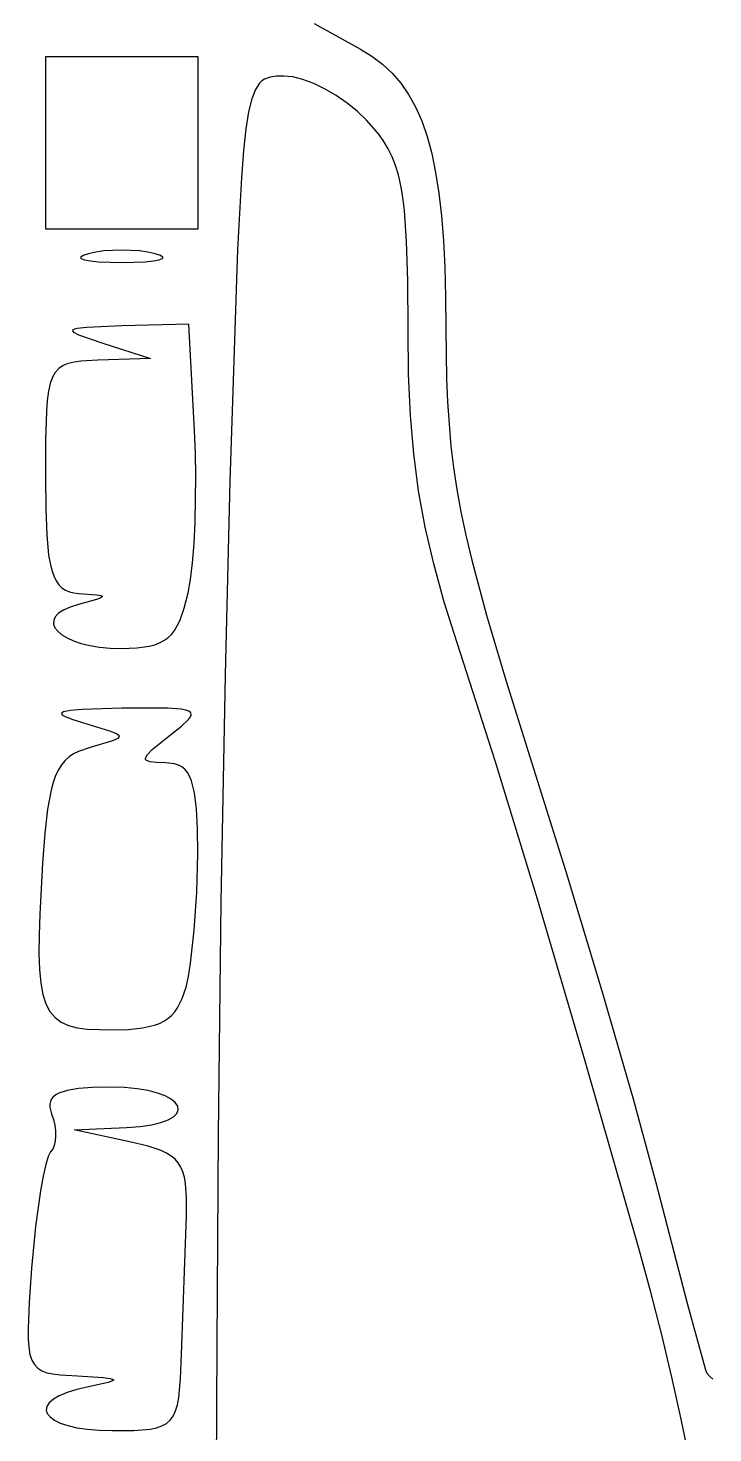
# Model space of a CAD drawing. Header units: millimetres. Extents: x -4.58 to 1.11, y 0.34 to 8.32.
# Drawn here: x -0.477 to -0.078, y 2.454 to 3.272 of the extents above; entities that cross this region are included whole.
import ezdxf

# ---------------------------------------------------------------- set-up
doc = ezdxf.new("R2010")
doc.units = ezdxf.units.MM

msp = doc.modelspace()

# ---------------------------------------------------------------- linework, layer by layer
at = {"flags": 128}
for points in [[(-0.31025, 3.275056), (-0.283333, 3.260014), (-0.276619, 3.255928), (-0.270472, 3.25132), (-0.264875, 3.24613), (-0.259809, 3.240294), (-0.255254, 3.233752), (-0.251191, 3.226442), (-0.247603, 3.218301), (-0.244469, 3.209267), (-0.241771, 3.19928), (-0.23949, 3.188277), (-0.237607, 3.176196), (-0.236103, 3.162975), (-0.234959, 3.148553), (-0.234157, 3.132867), (-0.233677, 3.115856), (-0.2335, 3.097458), (-0.233084, 3.06809), (-0.23254, 3.05461), (-0.231714, 3.041644), (-0.230566, 3.028976), (-0.229052, 3.01639), (-0.22713, 3.00367), (-0.224757, 2.990599), (-0.221891, 2.976961), (-0.218491, 2.96254), (-0.209914, 2.930484), (-0.198688, 2.8927), (-0.184472, 2.847458), (-0.163573, 2.78059), (-0.142809, 2.711646), (-0.124582, 2.648743), (-0.111292, 2.6), (-0.092783, 2.528993), (-0.082431, 2.490903), (-0.081534, 2.488944), (-0.08009, 2.487168), (-0.078064, 2.48557)], [(-0.377778, 3.205556), (-0.377778, 3.255556), (-0.422222, 3.255556), (-0.466667, 3.255556), (-0.466667, 3.205556), (-0.466667, 3.155556), (-0.422222, 3.155556), (-0.377778, 3.155556), (-0.377778, 3.205556)], [(-0.091493, 2.437963), (-0.096472, 2.462231), (-0.101923, 2.486696), (-0.107846, 2.511343), (-0.114239, 2.536153), (-0.121097, 2.561111), (-0.152521, 2.670776), (-0.18029, 2.765026), (-0.204931, 2.845617), (-0.226972, 2.914306), (-0.234469, 2.938116), (-0.240649, 2.960401), (-0.245611, 2.981783), (-0.249451, 3.002884), (-0.252268, 3.024326), (-0.25416, 3.046733), (-0.255223, 3.070727), (-0.255556, 3.096931), (-0.255734, 3.125179), (-0.256382, 3.147986), (-0.257672, 3.166212), (-0.25861, 3.173876), (-0.259773, 3.180717), (-0.261181, 3.186843), (-0.262856, 3.192361), (-0.26482, 3.197378), (-0.267093, 3.202003), (-0.269697, 3.206342), (-0.272653, 3.210503), (-0.279708, 3.218722), (-0.285056, 3.223887), (-0.290996, 3.228706), (-0.297333, 3.233074), (-0.303866, 3.236885), (-0.310399, 3.240034), (-0.316734, 3.242414), (-0.322671, 3.243919), (-0.328014, 3.244444), (-0.332211, 3.24435), (-0.335904, 3.243846), (-0.339138, 3.242601), (-0.340596, 3.241598), (-0.341956, 3.240285), (-0.344402, 3.236565), (-0.34652, 3.231111), (-0.348354, 3.223591), (-0.349948, 3.213675), (-0.351345, 3.201032), (-0.35259, 3.185329), (-0.354799, 3.143423), (-0.359319, 3.008333), (-0.362125, 2.895614), (-0.364479, 2.763247), (-0.366136, 2.627728), (-0.366847, 2.505556), (-0.36749, 2.395619)], [(-0.402778, 3.140986), (-0.407081, 3.141902), (-0.411862, 3.142556), (-0.422222, 3.14308), (-0.432582, 3.142556), (-0.437364, 3.141902), (-0.441667, 3.140986), (-0.444779, 3.139966), (-0.446148, 3.139014), (-0.446204, 3.13857), (-0.445854, 3.138151), (-0.443976, 3.137398), (-0.440594, 3.136775), (-0.435788, 3.136304), (-0.422222, 3.135903), (-0.408657, 3.136304), (-0.403851, 3.136775), (-0.400469, 3.137398), (-0.398591, 3.138151), (-0.398241, 3.13857), (-0.398296, 3.139014), (-0.399666, 3.139966), (-0.402778, 3.140986)], [(-0.383528, 2.943542), (-0.382166, 2.951325), (-0.38103, 2.961033), (-0.380134, 2.972277), (-0.379495, 2.98467), (-0.379045, 3.011354), (-0.379267, 3.02487), (-0.379806, 3.037986), (-0.383208, 3.1), (-0.422153, 3.098889), (-0.442566, 3.098045), (-0.448121, 3.097429), (-0.449779, 3.097034), (-0.450707, 3.096566), (-0.450917, 3.096014), (-0.450422, 3.095368), (-0.447366, 3.093748), (-0.433333, 3.088889), (-0.405556, 3.079986), (-0.436111, 3.078875), (-0.445985, 3.078324), (-0.450004, 3.077798), (-0.453465, 3.076982), (-0.456411, 3.075785), (-0.458883, 3.074114), (-0.460923, 3.071877), (-0.462571, 3.068983), (-0.46387, 3.065339), (-0.464861, 3.060853), (-0.465586, 3.055433), (-0.466086, 3.048988), (-0.466577, 3.032653), (-0.466667, 3.011111), (-0.466496, 2.992272), (-0.465908, 2.977188), (-0.464788, 2.965458), (-0.463993, 2.960727), (-0.463023, 2.956684), (-0.461862, 2.95328), (-0.460497, 2.950466), (-0.458914, 2.94819), (-0.457098, 2.946404), (-0.455035, 2.945057), (-0.452711, 2.9441), (-0.450112, 2.943481), (-0.447222, 2.943153), (-0.43689, 2.942316), (-0.434313, 2.941864), (-0.433464, 2.941306), (-0.434342, 2.940578), (-0.436951, 2.939618), (-0.447361, 2.93675), (-0.452287, 2.93521), (-0.456159, 2.933467), (-0.459019, 2.931563), (-0.460905, 2.929539), (-0.46186, 2.927437), (-0.461924, 2.925299), (-0.461136, 2.923167), (-0.459538, 2.921082), (-0.45717, 2.919086), (-0.454073, 2.91722), (-0.450287, 2.915527), (-0.445853, 2.914049), (-0.440811, 2.912826), (-0.435202, 2.911901), (-0.429066, 2.911316), (-0.422444, 2.911111), (-0.413519, 2.911413), (-0.406176, 2.912434), (-0.403032, 2.91327), (-0.400204, 2.914352), (-0.397666, 2.915702), (-0.395392, 2.917342), (-0.393356, 2.919294), (-0.39153, 2.92158), (-0.389888, 2.924222), (-0.388405, 2.927242), (-0.385808, 2.934504), (-0.383528, 2.943542)], [(-0.384778, 2.713889), (-0.38343, 2.719988), (-0.382167, 2.72776), (-0.380005, 2.747049), (-0.378518, 2.769201), (-0.377931, 2.791667), (-0.378079, 2.806053), (-0.378677, 2.81772), (-0.379811, 2.826914), (-0.381568, 2.833884), (-0.382707, 2.836611), (-0.384035, 2.838874), (-0.385562, 2.840705), (-0.3873, 2.842133), (-0.389258, 2.843191), (-0.391449, 2.843908), (-0.396569, 2.844444), (-0.401927, 2.844562), (-0.405694, 2.844992), (-0.407851, 2.845854), (-0.40832, 2.846483), (-0.408378, 2.847264), (-0.407256, 2.849341), (-0.404464, 2.852202), (-0.393792, 2.86075), (-0.38738, 2.865782), (-0.383298, 2.869649), (-0.382212, 2.87119), (-0.381805, 2.872493), (-0.382109, 2.873575), (-0.383158, 2.874455), (-0.384983, 2.875149), (-0.387617, 2.875676), (-0.395442, 2.876297), (-0.422222, 2.876306), (-0.445222, 2.875577), (-0.452137, 2.874944), (-0.456115, 2.874085), (-0.45703, 2.87356), (-0.457245, 2.872966), (-0.45677, 2.872299), (-0.455617, 2.871554), (-0.45132, 2.869812), (-0.444444, 2.867708), (-0.429278, 2.86315), (-0.425345, 2.861494), (-0.424274, 2.860756), (-0.423792, 2.860054), (-0.423894, 2.859368), (-0.424577, 2.858681), (-0.427659, 2.857226), (-0.440556, 2.853472), (-0.447389, 2.851143), (-0.450307, 2.849663), (-0.452921, 2.847902), (-0.455252, 2.845809), (-0.457322, 2.843333), (-0.459151, 2.840421), (-0.460762, 2.837023), (-0.462175, 2.833085), (-0.463413, 2.828557), (-0.465444, 2.817521), (-0.467028, 2.803501), (-0.468333, 2.786083), (-0.469983, 2.756302), (-0.470382, 2.743998), (-0.470438, 2.733274), (-0.470106, 2.724023), (-0.469343, 2.71614), (-0.468104, 2.709515), (-0.466345, 2.704043), (-0.464023, 2.699616), (-0.461092, 2.696127), (-0.457509, 2.693469), (-0.45323, 2.691535), (-0.44821, 2.690216), (-0.442405, 2.689407), (-0.428264, 2.688889), (-0.418356, 2.689162), (-0.410077, 2.690047), (-0.403251, 2.691646), (-0.400328, 2.692745), (-0.397703, 2.694061), (-0.395354, 2.695605), (-0.393258, 2.697391), (-0.391393, 2.699431), (-0.389738, 2.701738), (-0.38697, 2.707204), (-0.384778, 2.713889)], [(-0.387375, 2.5), (-0.384597, 2.580444), (-0.384467, 2.591062), (-0.385055, 2.599562), (-0.385691, 2.603115), (-0.386594, 2.606255), (-0.387792, 2.609022), (-0.389314, 2.611455), (-0.391191, 2.613592), (-0.39345, 2.615474), (-0.39612, 2.617138), (-0.399232, 2.618624), (-0.406894, 2.621219), (-0.416667, 2.623569), (-0.45, 2.630694), (-0.419444, 2.632014), (-0.41152, 2.632601), (-0.404846, 2.633588), (-0.399396, 2.634914), (-0.395148, 2.636518), (-0.392076, 2.638342), (-0.390157, 2.640323), (-0.389365, 2.642402), (-0.389677, 2.644519), (-0.391068, 2.646613), (-0.393514, 2.648623), (-0.39699, 2.65049), (-0.401472, 2.652153), (-0.406935, 2.653551), (-0.413356, 2.654624), (-0.42071, 2.655313), (-0.428972, 2.655556), (-0.439177, 2.655361), (-0.447499, 2.65475), (-0.454031, 2.653679), (-0.458865, 2.652108), (-0.460674, 2.651121), (-0.462093, 2.649993), (-0.463134, 2.648719), (-0.463808, 2.647294), (-0.464127, 2.645712), (-0.464103, 2.643968), (-0.463069, 2.639972), (-0.462001, 2.636709), (-0.461262, 2.633406), (-0.46085, 2.630154), (-0.460764, 2.627045), (-0.461, 2.624169), (-0.461558, 2.621617), (-0.462433, 2.619479), (-0.463625, 2.617847), (-0.465031, 2.615284), (-0.466523, 2.610478), (-0.468053, 2.603707), (-0.469576, 2.595248), (-0.472422, 2.57438), (-0.474694, 2.550097), (-0.476101, 2.530093), (-0.476755, 2.514982), (-0.476705, 2.509041), (-0.476354, 2.504056), (-0.475663, 2.499941), (-0.474595, 2.496606), (-0.473113, 2.493962), (-0.471178, 2.491922), (-0.468752, 2.490395), (-0.465798, 2.489294), (-0.462278, 2.488531), (-0.458154, 2.488015), (-0.447944, 2.487375), (-0.432962, 2.486415), (-0.428918, 2.485875), (-0.427123, 2.485245), (-0.427057, 2.484883), (-0.427538, 2.484485), (-0.430126, 2.483557), (-0.441667, 2.481042), (-0.448428, 2.479515), (-0.454067, 2.477785), (-0.458605, 2.475894), (-0.462065, 2.473884), (-0.46447, 2.471795), (-0.465843, 2.46967), (-0.466206, 2.467549), (-0.465582, 2.465476), (-0.463993, 2.46349), (-0.461463, 2.461635), (-0.458014, 2.45995), (-0.453669, 2.458479), (-0.44845, 2.457262), (-0.44238, 2.456342), (-0.435482, 2.455759), (-0.427778, 2.455556), (-0.415276, 2.455698), (-0.405764, 2.456439), (-0.401994, 2.457183), (-0.398811, 2.458255), (-0.39616, 2.459712), (-0.393988, 2.461616), (-0.39224, 2.464025), (-0.390863, 2.466998), (-0.389803, 2.470595), (-0.389006, 2.474874), (-0.387987, 2.485717), (-0.387375, 2.5)]]:
    msp.add_lwpolyline(points, dxfattribs=at)

doc.saveas('drawing.dxf')
